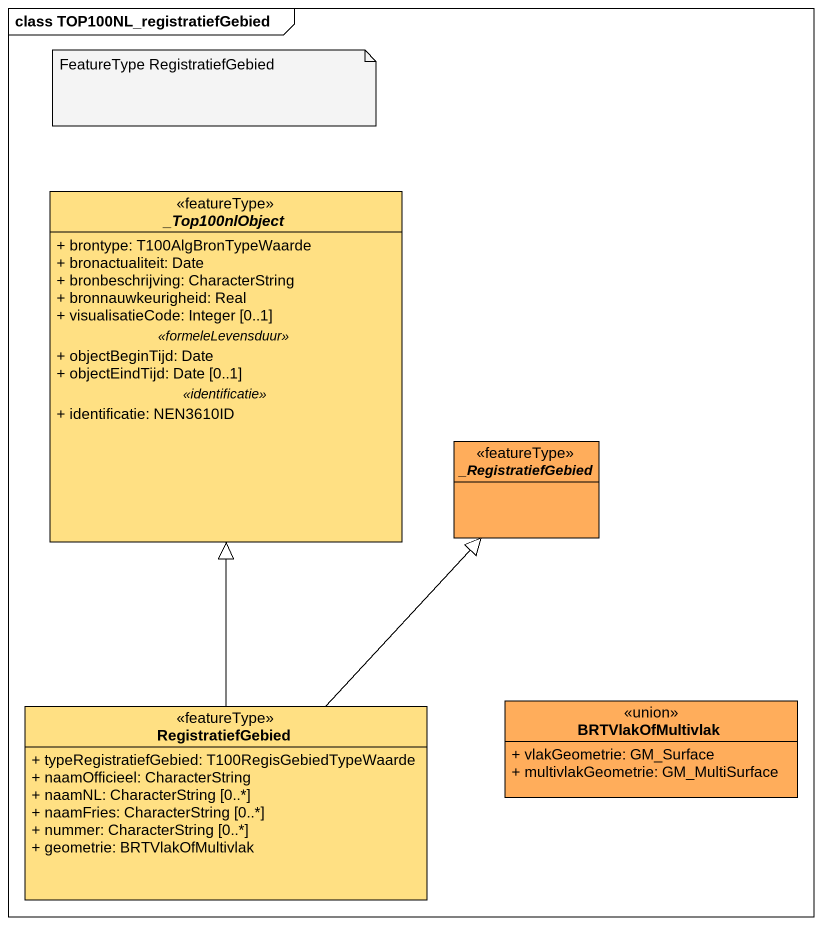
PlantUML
@startuml
mainframe class TOP100NL_registratiefGebied
hide circle
hide empty members
skinparam classAttributeIconSize 0
abstract class "_Top100nlObject" as Top100nlObject <<featureType>> #FFE083 {
  + brontype: T100AlgBronTypeWaarde
  + bronactualiteit: Date
  + bronbeschrijving: CharacterString
  + bronnauwkeurigheid: Real
  + visualisatieCode: Integer [0..1]
  .. <<formeleLevensduur>> ..
  + objectBeginTijd: Date
  + objectEindTijd: Date [0..1]
  .. <<identificatie>> ..
  + identificatie: NEN3610ID
}
abstract class "_RegistratiefGebied" as RegistratiefGebied <<featureType>> #FFAD5B
class "RegistratiefGebied" as RegistratiefGebied_2 <<featureType>> #FFE083 {
  + typeRegistratiefGebied: T100RegisGebiedTypeWaarde
  + naamOfficieel: CharacterString
  + naamNL: CharacterString [0..*]
  + naamFries: CharacterString [0..*]
  + nummer: CharacterString [0..*]
  + geometrie: BRTVlakOfMultivlak
}
class BRTVlakOfMultivlak <<union>> #FFAD5B {
  + vlakGeometrie: GM_Surface
  + multivlakGeometrie: GM_MultiSurface
}
RegistratiefGebied_2 -up-|> Top100nlObject
RegistratiefGebied_2 -up-|> RegistratiefGebied
note as N1
  FeatureType RegistratiefGebied
end note
@enduml
